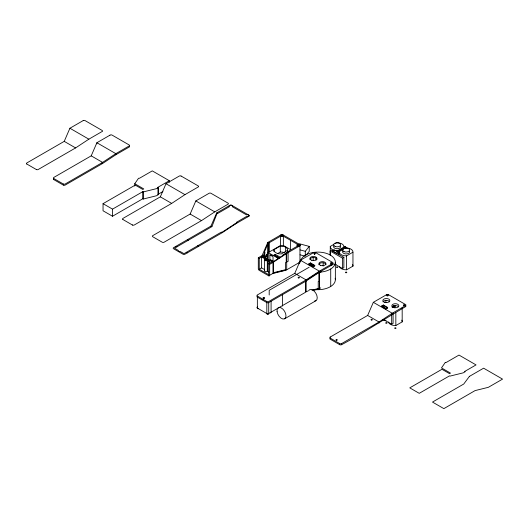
<?xml version="1.0" encoding="UTF-8"?>
<svg xmlns="http://www.w3.org/2000/svg" width="529" height="529" viewBox="0 0 529 529"><rect width="100%" height="100%" fill="white"/><g stroke="black" fill="none" stroke-linecap="round" stroke-linejoin="round"><path stroke-width="0.79" d="M221.856 232.363L237.005 222.53L236.529 222.253L246.448 216.526A1.673 0.965 0 0 0 248.61 216.361A1.673 0.965 0 0 0 248.65 215.105A1.673 0.965 0 0 0 246.501 214.893L232.244 206.66A1.673 0.965 0 0 0 231.881 205.417A1.673 0.965 0 0 0 229.698 205.444A1.673 0.965 0 0 0 229.407 206.694L218.074 213.233L217.128 213.233L211.917 226.63L174.524 248.213L178.313 250.402A1.673 0.965 0 0 0 180.204 251.493L183.993 253.682L221.387 232.092L222.332 232.641L235.584 223.893L248.842 216.242A1.336 0.774 0 0 0 248.842 215.151L231.801 205.312A1.336 0.774 0 0 0 229.903 205.312L216.652 212.962L210.972 226.081L173.578 247.671A1.336 0.774 0 0 0 173.578 248.762L183.047 254.231A1.336 0.774 0 0 0 184.938 254.231L222.332 232.641M264.46 258.112L264.46 252.042L268.243 242.751L269.195 242.751L280.529 236.205L280.529 245.496L269.195 252.042L268.243 252.042L267.978 259.541M26.761 164.023A1.375 0.793 0 0 1 26.86 162.945L64.234 141.362L69.914 128.243L83.172 120.592M53.746 178.511A1.375 0.793 0 0 1 53.839 177.427L91.213 155.85L96.893 142.731L109.933 135.206M122.854 219.502A1.375 0.793 0 0 1 122.946 218.417L160.327 196.841L166.007 183.722L179.265 176.064A1.336 0.774 0 0 1 181.11 176.045M190.142 214.053L195.823 200.941L209.081 193.283A1.336 0.774 0 0 1 210.972 193.283L228.012 203.123A1.336 0.774 0 0 1 228.012 204.22L214.761 211.871L201.503 220.613L164.109 242.203A1.336 0.774 0 0 1 162.218 242.203L152.749 236.741A1.336 0.774 0 0 1 152.749 235.643L190.142 214.053L201.503 220.613M299.963 244.662A1.336 0.774 0 0 1 299.963 245.754L286.705 253.411L286.705 269.803L273.453 273.083L268.719 275.821L259.25 270.352A1.336 0.774 60 0 1 258.304 268.712L258.304 257.782L262.093 255.593L267.773 242.48L281.025 234.823A1.336 0.774 0 0 1 282.922 234.823L299.963 244.662L299.963 262.153L286.632 269.85M258.304 257.782L259.25 258.331L263.039 256.142L264.817 252.247L264.46 252.042M257.279 296.022A1.375 0.793 0 0 1 257.378 294.937L294.752 273.361L300.432 260.242L313.466 252.717M299.368 263.792L299.725 262.973M330.235 337.039L367.648 315.443L373.329 302.323L386.587 294.673M134.763 186.089L134.763 183.722L138.552 178.253L139.497 178.253L152.279 170.88L169.32 180.713L169.32 182.293M264.91 258.225L267.595 254.343L266.986 254.198L264.679 257.306M305.286 255.408L305.286 251.308L309.247 246.408L299.54 243.79M306.278 255.004L309.247 251.328L309.247 246.408M36.349 169.531A1.336 0.774 0 0 0 38.2 169.511L75.594 147.922L88.852 139.18L102.097 131.529M129.076 147.102L115.831 154.752L102.573 163.501L65.179 185.09A1.336 0.774 0 0 1 63.328 185.11M132.389 224.984L132.376 224.977A1.336 0.774 0 0 0 134.287 224.99L171.687 203.401L184.938 194.652L198.19 187.002M294.752 273.361L306.112 279.914L306.112 291.942L267.773 314.081A1.336 0.774 -60 0 1 266.828 313.532L266.795 302.581A1.336 0.767 0 0 0 268.719 302.601L306.112 281.011L319.364 272.263L332.622 264.612A1.336 0.774 0 0 0 332.622 263.521L319.364 271.172L306.112 279.914L268.719 301.504A1.336 0.774 0 0 1 266.867 301.53M341.741 344.61L341.608 344.69C363.516 332.999 384.074 319.139 405.512 306.701M109.986 135.173L110.158 135.074A1.336 0.774 0 0 1 112.003 135.054L129.083 144.913A1.336 0.774 0 0 1 129.367 145.766M341.694 343.546L379.009 322.002L392.26 313.254L405.512 305.61A1.336 0.774 0 0 1 405.803 306.456M158.429 194.652L157.959 194.381L157.959 187.273L158.429 187.55L158.429 194.652L156.538 195.743L143.286 199.023L142.81 198.752L112.518 216.242L103.049 210.78L103.049 203.672L135.239 185.09L142.81 189.461L143.756 188.913L134.763 183.722M103.049 203.672L112.518 209.14L142.81 191.65L143.286 191.921L156.538 188.641L158.429 187.55M157.959 187.273L169.32 180.713M157.959 194.381L162.925 191.511M273.943 251.586L273.943 249.708L280.297 246.045A6.864 3.961 0 0 1 287.631 250.277L287.631 251.03M280.694 257.458L275.225 254.297L273.81 255.117L279.279 258.278M277.474 253.682L280.297 252.055A6.864 3.961 0 0 1 284.285 252.597M266.761 259.931L268.719 261.062L269.664 260.513L269.664 263.64M287.631 250.277L281.283 253.946A6.864 3.961 0 0 1 273.943 249.708M289.29 251.235L282.942 254.899A6.864 3.961 0 0 0 282.989 255.738M288.126 252.042L272.977 261.881L272.977 272.812L285.567 269.697L285.567 262.589L288.126 261.333L288.126 252.042L287.65 251.771L297.569 246.045L297.569 246.626M259.25 258.331L259.25 269.261L261.617 267.892L264.48 269.545M273.453 273.083L273.453 262.153L272.508 261.61L268.719 263.792L269.664 264.341L273.453 262.153L286.705 253.411L286.235 253.133L286.235 262.424M330.275 255.137L330.275 246.428L333.799 244.391M335.214 243.578L336.623 242.765A6.864 3.961 0 0 1 343.962 246.997L343.962 247.678M330.136 255.011L330.136 251.017L331.557 250.197L336.761 253.206L338.421 252.247L334.156 249.787L332.503 250.746L332.503 251.288L343.863 257.306L343.863 267.687L342.442 268.507L334.923 264.163M308.837 263.859L310.49 262.906L314.748 265.366L314.748 265.908L313.095 266.867L308.837 264.407L308.837 263.859L313.095 266.318L314.748 265.366M308.837 264.407L310.49 263.449L314.748 265.908M309.306 264.679L310.49 263.997L313.955 265.994M332.503 251.288L332.972 251.017M311.065 265.578L312.48 264.764M311.548 265.71L312.956 264.897M309.187 267.211L269.195 290.302L269.195 294.984M337.469 251.566L345.516 246.917M337.707 251.698L345.754 247.056M345.616 248.293L346.469 247.466L344.809 246.507L336.761 251.156L338.421 252.108L343.5 249.179M330.136 251.017L342.442 258.126L343.863 257.306M339.268 254.356L339.268 251.619A6.864 3.961 0 0 0 346.601 255.857L352.955 252.188L352.955 266.127L346.601 269.797A6.864 3.961 0 0 1 339.327 266.444M313.128 290.203L319.364 288.662L320.759 287.855M284.681 318.762L315.919 300.73M381.726 305.947L383.386 304.988L387.645 307.448L387.645 307.997L385.991 308.956L381.726 306.496L381.726 305.947L385.991 308.407L387.645 307.448M381.726 306.496L383.386 305.537L387.645 307.997M392.3 307.084L394.984 305.537M392.73 307.66L395.692 305.947M383.465 319.523L391.672 324.257L393.087 323.437L393.087 313.049M388.511 321.976A6.864 3.961 0 0 0 395.831 325.547L402.179 321.877L402.179 307.938M330.341 338.077L330.235 338.137A1.369 0.787 0 0 0 330.268 339.228L339.724 344.69M318.551 289.396L317.572 289.601M272.686 273.526L273.519 273.321M274.346 273.116L275.999 272.706M276.832 272.501L277.659 272.296M278.485 272.091L280.145 271.681M280.972 271.476L285.944 270.246M308.004 291.082L305.643 291.671L305.643 280.734L320.786 270.901L320.786 272.448M311.938 290.11L318.233 288.55L318.233 281.448L318.894 281.283L318.894 271.992L319.364 272.263M313.631 290.335L314.457 290.13M315.291 289.925L318.603 289.105M269.896 254.905L273.024 256.717L273.024 261.63L269.896 259.825L269.896 254.905L272.164 255.461M269.896 259.825L272.918 260.566M300.062 249.9L305.286 251.308M300.062 254.819L305.286 256.228M339.711 343.586L330.281 338.143A1.369 0.787 0 0 1 330.215 337.033M315.575 252.584L332.622 262.424A1.336 0.774 0 0 1 332.906 263.277M388.471 294.673L405.518 304.512A1.336 0.774 0 0 1 405.803 305.359M181.143 176.064L198.19 185.91A1.336 0.774 0 0 1 198.474 186.757M280.529 245.496A1.673 0.965 0 0 0 283.365 245.469L290.494 249.582L290.494 240.292M373.329 302.323L392.26 313.254L392.26 314.352M69.914 128.243L88.852 139.18M166.007 183.722L184.938 194.652M195.823 200.941L214.761 211.871M216.652 212.962L217.128 213.233M235.114 223.622L235.584 223.893M279.332 257.755L275.225 255.388L275.225 254.297M267.978 252.432L278.532 258.529M91.213 155.85L102.573 162.403L102.573 163.501L101.866 163.091M367.648 315.443L379.009 322.002L379.009 323.093M64.234 141.362L75.594 147.922M160.327 196.841L171.687 203.401M210.972 226.081L211.917 226.63M262.093 255.593L263.039 256.142M305.405 280.601L306.112 281.011M262.563 256.413L272.197 261.974M265.942 259.455L261.617 256.962L261.617 267.892M264.738 270.213A1.673 0.965 0 0 0 265.181 271.562A1.673 0.965 0 0 0 267.509 271.298L268.719 271.992M259.25 269.261L268.719 274.723L268.719 261.062M187.306 239.743L188.251 240.292M197.72 245.754L198.666 246.302M175.945 246.302L176.891 246.851M186.36 252.313L187.306 252.862M53.859 178.551L63.255 183.98M26.86 164.056L36.303 169.505M63.282 185.084L53.859 179.648M122.946 219.528L132.362 224.97M258.218 308.658A1.336 0.774 -60 0 1 257.358 308.063L257.358 297.133L266.768 302.568M267.099 313.684L257.358 308.063A1.336 0.774 0 0 1 257.358 306.972M266.795 301.49L257.378 296.048A1.336 0.774 0 0 0 257.358 297.133M395.831 312.48L395.831 325.547M394.846 305.583L394.846 307.838M393.186 305.478L393.186 306.179M391.672 314.669L391.672 324.257M385.991 308.407L385.991 308.956M385.853 300.148L385.853 302.608M383.386 304.988L383.386 307.832M346.601 255.857L346.601 269.797M342.442 258.126L342.442 268.507M338.421 252.108L338.421 254.846M336.761 253.206L336.761 253.748M335.36 262.285L335.36 279.775M330.724 268.983L330.724 286.473M323.153 263.019L323.153 266.113M319.364 288.662L319.364 271.172L300.432 260.242L300.432 261.333M316.025 257.934L316.025 260.261M313.188 257.385L313.188 260.288M313.095 266.318L313.095 266.867M310.49 262.906L310.49 263.997M297.622 244.987L297.622 244.405L283.365 236.179L283.365 245.469M285.64 247.188L285.64 252.075M282.446 294.673L282.446 305.603A1.336 0.774 60 0 1 282.341 306.046M280.297 246.045L280.297 252.055M271.086 301.232L271.086 312.163A1.336 0.774 60 0 1 270.14 312.712M269.664 264.341L269.664 275.272A1.336 0.774 60 0 1 268.719 275.821M269.195 242.751L269.195 252.042M268.719 242.48L268.719 251.771M268.719 302.601L268.719 313.532A1.336 0.774 60 0 1 267.773 314.081M268.243 252.042L268.243 242.751L267.773 242.48L267.773 258.873M267.595 254.343L267.595 259.263L266.986 259.117L266.986 254.198M267.509 271.298L267.509 260.361A1.673 0.965 0 0 1 264.93 260.513A1.673 0.965 0 0 1 265.194 259.025M267.297 260.513L267.297 271.443M264.817 252.247L264.817 258.324M264.44 259.832L264.44 270.762M263.224 255.93L263.224 257.511M143.286 191.921L143.286 199.023M142.81 191.65L142.81 198.752M115.831 154.752L115.831 153.661L129.076 146.011A1.336 0.774 0 0 1 129.367 146.857M112.518 209.14L112.518 216.242M96.893 143.822L96.893 142.731L115.831 153.661L102.573 162.403L65.179 183.993A1.336 0.774 0 0 1 63.328 184.019M299.659 262.781A1.336 0.774 60 0 1 299.011 262.701M268.296 259.997A1.356 0.913 49.5 0 1 267.833 259.256M300.181 261.981A1.336 0.774 0 0 1 300.042 262.1M263.098 299.798A1.673 0.965 0 0 1 262.205 299.282M263.746 297.946A1.673 0.965 0 0 1 264.255 297.992M332.629 263.515A1.336 0.774 -0.3 0 1 332.906 264.368M314.497 253.457A1.336 0.774 0 0 1 314.768 253.457M332.523 263.541A1.673 0.965 0 0 1 332.523 264.639A1.673 0.965 0 0 1 330.751 265.029M314.418 253.57A1.673 0.965 0 0 1 314.934 253.589M268.719 313.532A1.336 0.774 0 0 1 266.828 313.532M257.894 308.268A1.336 0.774 60 0 1 257.775 308.116M331.59 264.374A0.668 0.384 0 0 1 331.412 264.44M314.252 254.191A0.668 0.384 0 0 1 314.9 254.191A0.668 0.39 -0.3 0 0 314.576 254.138M263.303 298.627A0.668 0.384 0 0 1 264.196 298.62M308.652 290.705A6.361 3.67 60 0 1 315.919 293.383A6.361 3.67 60 0 1 314.61 301.021M300.604 261.233A17.417 10.058 0 0 1 318.478 252.102A17.417 10.058 0 0 1 335.353 261.848A17.417 10.058 0 0 1 319.536 272.171L319.536 288.563A1.038 0.853 -5.6 0 1 319.271 289.118M335.188 278.221A17.417 10.058 0 0 1 316.362 289.661A6.348 6.09 17.7 0 0 317.532 289.568M319.331 289.224A4.192 3.948 10.7 0 1 318.63 289.515M346.25 272.025A0.668 0.384 0 0 1 346.72 272.561A0.668 0.384 0 0 1 345.701 272.706A0.668 0.384 0 0 1 345.682 272.104M349.457 251.288A3.511 2.03 0 0 1 345.761 253.927A3.511 2.03 0 0 1 343.037 250.918M345.616 247.956A6.864 3.961 0 0 1 352.955 252.188M352.625 264.599A6.864 3.961 0 0 1 352.955 266.127M337.257 266.834A0.668 0.384 0 0 1 337.727 267.37A0.668 0.384 0 0 1 336.709 267.515A0.668 0.384 0 0 1 336.689 266.914M340.464 246.097A3.511 2.03 0 0 1 336.768 248.729A3.511 2.03 0 0 1 334.044 245.727M337.608 250.667A6.864 3.961 0 0 1 330.275 246.428M336.074 264.566A6.864 3.961 0 0 1 334.963 264.414M83.225 120.566A1.336 0.774 0 0 1 85.017 120.572L102.104 130.432A1.336 0.774 0 0 1 102.388 131.278M53.746 179.602A1.375 0.793 0 0 1 53.687 178.617M341.562 344.71A1.336 0.774 0 0 1 339.797 344.723M341.562 343.619A1.336 0.774 0 0 1 339.797 343.632M387.122 295.579A1.336 0.774 0 0 1 388.015 295.592M386.639 294.64A1.336 0.774 0 0 1 388.431 294.653M386.415 322.578A0.668 0.384 0 0 1 386.97 323.093A0.668 0.384 0 0 1 385.958 323.272A0.668 0.384 0 0 1 385.919 322.664M382.996 301.847A3.511 2.03 0 0 1 386.342 300.432A3.511 2.03 0 0 1 389.694 301.847M383.836 306.152A6.864 3.961 0 0 1 383.499 306.066M386.064 320.356A6.864 3.961 0 0 1 382.851 319.807M395.408 327.768A0.668 0.384 0 0 1 395.963 328.291A0.668 0.384 0 0 1 394.951 328.469A0.668 0.384 0 0 1 394.912 327.854M391.989 307.038A3.511 2.03 0 0 1 395.163 305.63A3.511 2.03 0 0 1 398.562 306.846M401.723 320.144A6.864 3.961 0 0 1 402.179 321.877M313.743 252.558A1.336 0.774 0 0 1 315.535 252.564M309.941 259.455A3.511 2.03 0 0 1 313.452 257.53A3.511 2.03 0 0 1 316.957 259.455M318.927 264.751A3.511 2.03 0 0 1 322.445 262.721A3.511 2.03 0 0 1 325.957 264.751M445.273 362.451L441.49 367.913L450.483 373.104L449.538 373.653L441.96 369.282L409.777 387.863L419.239 393.331L449.538 375.841L450.007 376.112L463.265 372.833L465.156 371.742L464.68 371.464L476.04 364.911L459 355.071L446.225 362.451L445.273 362.451M469.415 376.384L463.735 384.034L432.497 402.073L443.857 408.633L475.095 390.594L488.353 387.314L502.55 379.121L483.618 368.184L469.415 376.384M281.044 236.496A1.673 0.965 0 0 0 283.604 235.716A1.673 0.965 0 0 0 281.15 234.823A1.673 0.965 0 0 0 281.044 236.496M297.648 246.071A1.673 0.965 0 0 0 300.155 245.231A1.673 0.965 0 0 0 297.648 244.398A1.673 0.965 0 0 0 297.648 246.071M265.75 260.156A0.668 0.384 0 0 0 266.781 259.851A0.668 0.384 0 0 0 265.816 259.488A0.668 0.384 0 0 0 265.75 260.156M298.151 245.568A0.668 0.384 0 0 0 299.156 245.231A0.668 0.384 0 0 0 298.151 244.901A0.668 0.384 0 0 0 298.151 245.568M281.527 235.98A0.668 0.384 0 0 0 282.585 235.709A0.668 0.384 0 0 0 281.646 235.319A0.668 0.384 0 0 0 281.527 235.98M277.084 311.693A6.361 3.67 60 0 0 284.443 318.881A6.361 3.67 60 0 0 282.969 309.201A6.361 3.67 60 0 0 277.084 311.693M344.048 251.639A3.511 2.03 0 0 0 349.603 250.204A3.511 2.03 0 0 0 344.677 248.141A3.511 2.03 0 0 0 344.048 251.639M335.36 246.56A3.511 2.03 0 0 0 340.63 244.801A3.511 2.03 0 0 0 335.36 243.042A3.511 2.03 0 0 0 335.36 246.56M403.706 305.418A0.668 0.384 0 0 0 404.711 305.081A0.668 0.384 0 0 0 403.706 304.75A0.668 0.384 0 0 0 403.706 305.418M387.109 295.843A0.668 0.384 0 0 0 388.141 295.539A0.668 0.384 0 0 0 387.168 295.175A0.668 0.384 0 0 0 387.109 295.843M371.338 320.012A0.668 0.384 0 0 0 372.343 319.681A0.668 0.384 0 0 0 371.338 319.344A0.668 0.384 0 0 0 371.338 320.012M336.279 340.226A0.668 0.384 0 0 0 337.31 339.922A0.668 0.384 0 0 0 336.338 339.558A0.668 0.384 0 0 0 336.279 340.226M384.285 302.191A3.511 2.03 0 0 0 389.84 300.756A3.511 2.03 0 0 0 384.914 298.7A3.511 2.03 0 0 0 384.285 302.191M393.583 307.501A3.511 2.03 0 0 0 398.853 305.742A3.511 2.03 0 0 0 393.583 303.983A3.511 2.03 0 0 0 393.583 307.501M311.693 260.222A3.511 2.03 0 0 0 316.964 258.463A3.511 2.03 0 0 0 311.693 256.704A3.511 2.03 0 0 0 311.693 260.222M320.382 265.3A3.511 2.03 0 0 0 325.937 263.865A3.511 2.03 0 0 0 321.01 261.802A3.511 2.03 0 0 0 320.382 265.3M314.213 253.755A0.668 0.384 0 0 0 315.244 253.451A0.668 0.384 0 0 0 314.272 253.087A0.668 0.384 0 0 0 314.213 253.755M330.81 263.33A0.668 0.384 0 0 0 331.815 262.999A0.668 0.384 0 0 0 330.81 262.662A0.668 0.384 0 0 0 330.81 263.33M298.442 277.93A0.668 0.384 0 0 0 299.447 277.593A0.668 0.384 0 0 0 298.442 277.262A0.668 0.384 0 0 0 298.442 277.93M263.416 298.151A0.668 0.384 0 0 0 264.421 297.814A0.668 0.384 0 0 0 263.416 297.483A0.668 0.384 0 0 0 263.416 298.151"/></g></svg>
